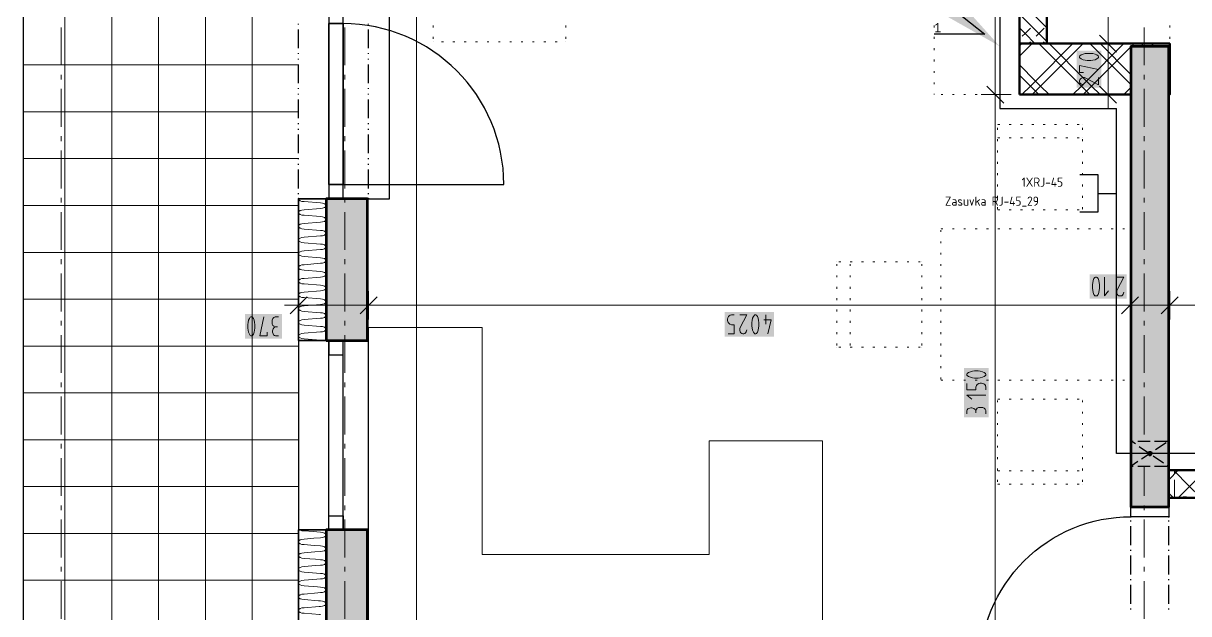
# Model space of a CAD drawing. Header units: millimetres. Extents: x 0 to 594, y 0 to 420.
# Drawn here: x 61.6 to 124.8, y 290.3 to 322.3 of the extents above; entities that cross this region are included whole.
import ezdxf
from ezdxf import colors
from ezdxf.entities.mleader import LeaderData, LeaderLine
from ezdxf.enums import TextEntityAlignment as Align
from ezdxf.math import Vec2, Vec3

# ---------------------------------------------------------------- set-up
doc = ezdxf.new("R2010")
doc.units = ezdxf.units.MM
doc.header["$LTSCALE"] = 8
for name, color, linetype in [('DESC', 1, 'Continuous'), ('PDF_Dvere', 7, 'Continuous'), ('PDF_Koty delkove', 7, 'Continuous'), ('PDF_Kuchyne', 7, 'Continuous'), ('PDF_Nabytek', 7, 'Continuous'), ('PDF_Obecne 0.25', 7, 'Continuous'), ('PDF_Okna', 7, 'Continuous'), ('PDF_Osy hlavni', 7, 'Continuous'), ('PDF_Popis Prostupy', 7, 'Continuous'), ('PDF_Preklady', 7, 'Continuous'), ('PDF_Pricky zdene', 7, 'Continuous'), ('PDF_Prostupy', 7, 'Continuous'), ('PDF_Srafy', 7, 'Continuous'), ('PDF_Steny akusticke', 7, 'Continuous'), ('PDF_Steny obvodove nosne', 7, 'Continuous'), ('PDF_Steny sendvic', 7, 'Continuous'), ('PDF_Zatepleni', 7, 'Continuous'), ('RED_2.5mm^2', 1, 'Continuous'), ('SYMS', 7, 'Continuous'), ('TAGS', 160, 'Continuous')]:
    doc.layers.add(name, color=color, linetype=linetype)
doc.styles.add('WD_IEC', font='isocp2.shx', dxfattribs={"width": 0.9, "height": 4})

# ---------------------------------------------------------------- blocks, each defined once
blk = doc.blocks.new('RJ45Zasuvka_')
at = {"layer": 'SYMS'}
for p, q in [((0, 0), (0, 1)), ((-1, 0), (-1, -1)), ((1, 0), (-1, 0)), ((1, -1), (1, 0))]:
    blk.add_line(p, q, dxfattribs=at)
at = {"style": 'WD_IEC'}
for tag, height, p in [('INST', 2.7, (-6.093, 12.868)), ('LOC', 2.7, (-6.093, 9.868)), ('TAG1', 2.5, (-6, 6.828)), ('XREF', 2.7, (-6, -2.915)), ('DESC1', 2.7, (-6, -5.715)), ('DESC2', 2.7, (-6, -8.955)), ('DESC3', 2.7, (-6, -12.195))]:
    blk.add_attdef(tag, text='', height=height, dxfattribs=at).set_placement(p, align=Align.RIGHT)
for tag, p, height, flags in [('MFG', (3.917, 14.122), 1.5, 9), ('CAT', (3.917, 11.622), 1.5, 9), ('X2TERM01', (0, 1), 0.08, 1), ('ASSYCODE', (2.5, -0.75), 1, 1), ('FAMILY', (2.5, -2.25), 1, 1)]:
    blk.add_attdef(tag, p, '', height=height, dxfattribs=dict(at, flags=flags))
at = {"style": 'WD_IEC', "width": 0.8}
blk.add_attdef('TERM01', text='', height=2, rotation=90, dxfattribs=at).set_placement((-1, 1), align=Align.RIGHT)

msp = doc.modelspace()

# ---------------------------------------------------------------- linework, layer by layer
at = {"layer": 'PDF_Dvere', "lineweight": 25}
for points in [[(78.183, 323.026), (78.183, 322.257), (78.951, 322.257), (78.951, 323.026)], [(78.183, 322.257), (78.951, 322.257)], [(78.183, 313.545), (78.183, 312.776), (78.951, 312.776), (78.951, 313.545)], [(78.183, 313.545), (78.951, 313.545)], [(123.692, 296.069), (123.692, 295.556), (121.642, 295.556), (121.642, 296.069)]]:
    msp.add_lwpolyline(points, close=True, dxfattribs=at)
for points in [[(78.183, 322.257), (78.183, 313.545), (78.183, 322.257)], [(78.951, 322.257), (78.951, 313.545), (78.951, 322.257)], [(121.642, 295.297), (121.642, 295.349)], [(121.642, 294.016), (121.642, 295.041)], [(123.692, 295.297), (123.692, 295.349)], [(123.692, 294.016), (123.692, 295.041)], [(121.642, 293.709), (121.642, 293.76)], [(123.692, 293.709), (123.692, 293.76)], [(121.642, 292.428), (121.642, 293.452)], [(123.692, 292.428), (123.692, 293.452)], [(121.642, 292.12), (121.642, 292.171)], [(121.642, 290.839), (121.642, 291.864)], [(123.692, 292.12), (123.692, 292.171)], [(123.692, 290.839), (123.692, 291.864)], [(121.642, 290.531), (121.642, 290.583)], [(123.692, 290.531), (123.692, 290.583)]]:
    msp.add_lwpolyline(points, dxfattribs=at)
for points in [[(78.951, 313.545), (87.664, 313.545, 0.414213), (78.951, 322.257)], [(121.642, 287.405), (121.642, 287.356), (113.442, 287.356, -0.414214), (121.642, 295.556)]]:
    msp.add_lwpolyline(points, format="xyb", dxfattribs=at)
at = {"layer": 'PDF_Dvere', "lineweight": 25, "transparency": 33554559}
for points in [[(121.642, 295.492), (121.578, 295.556), (121.706, 295.556), (121.642, 295.62)], [(123.692, 295.492), (123.628, 295.556), (123.756, 295.556), (123.692, 295.62)]]:
    msp.add_solid(points, dxfattribs=at)
at = {"layer": 'PDF_Koty delkove', "lineweight": 18}
for points in [[(82.938, 159.232), (82.938, 169.575), (82.938, 201.513), (82.938, 202.999), (82.938, 214.633), (82.938, 215.761), (82.938, 237.337), (82.938, 238.823), (82.938, 283.359), (82.938, 285.972), (82.938, 287.356), (82.938, 356.594), (82.938, 360.489)], [(114.291, 284.64), (114.291, 286.126), (114.291, 318.413), (114.291, 342.767), (114.291, 343.536)], [(120.397, 318.413), (120.397, 321.181), (120.397, 340.194)], [(120.858, 320.72), (119.936, 321.642)], [(121.166, 321.181), (120.397, 321.181), (119.628, 321.181)], [(119.474, 320.646), (119.269, 320.646), (119.167, 320.632), (119.047, 320.605), (118.945, 320.564), (118.876, 320.51), (118.86, 320.482), (118.86, 320.428), (118.876, 320.4), (118.945, 320.346), (119.047, 320.304), (119.167, 320.277), (119.269, 320.263), (119.474, 320.263), (119.576, 320.277), (119.696, 320.304), (119.798, 320.346), (119.867, 320.4), (119.885, 320.428), (119.885, 320.482), (119.867, 320.51), (119.798, 320.564), (119.696, 320.605), (119.576, 320.632)], [(119.576, 320.632), (119.474, 320.646)], [(119.064, 319.606), (118.86, 319.606), (118.86, 319.989), (119.885, 319.771)], [(114.752, 317.952), (113.83, 318.875)], [(119.885, 319.332), (119.885, 318.948), (119.201, 319.305), (119.132, 319.332), (119.03, 319.332), (118.962, 319.305), (118.911, 319.264), (118.876, 319.223), (118.86, 319.168), (118.86, 319.114), (118.876, 319.059), (118.911, 319.017), (118.962, 318.976), (119.064, 318.948)], [(120.858, 317.952), (119.936, 318.875)], [(115.06, 318.413), (114.291, 318.413), (113.522, 318.413)], [(121.166, 318.413), (120.397, 318.413), (119.628, 318.413)], [(120.397, 318.413), (120.397, 317.645)], [(120.212, 308.534), (120.212, 307.509), (120.431, 307.781)], [(120.87, 308.534), (121.253, 308.534), (120.897, 307.85), (120.87, 307.781), (120.87, 307.679), (120.897, 307.611), (120.938, 307.56)], [(76.543, 307.774), (76.543, 307.005), (76.543, 306.236)], [(80.335, 307.774), (80.335, 307.005), (80.335, 306.236)], [(120.938, 307.56), (120.979, 307.525), (121.034, 307.509), (121.088, 307.509), (121.143, 307.525), (121.184, 307.56), (121.225, 307.611), (121.253, 307.713)], [(121.591, 307.774), (121.591, 307.005), (121.591, 306.236)], [(123.744, 307.774), (123.744, 307.005), (123.744, 306.236)], [(310.804, 307.005), (309.318, 307.005), (283.027, 307.005), (280.875, 307.005), (254.584, 307.005), (253.097, 307.005), (218.453, 307.005), (216.3, 307.005), (190.009, 307.005), (188.523, 307.005), (153.878, 307.005), (151.726, 307.005), (130.201, 307.005), (123.744, 307.005), (121.591, 307.005), (80.335, 307.005), (76.543, 307.005), (75.774, 307.005)], [(77.004, 307.466), (76.081, 306.544)], [(80.796, 307.466), (79.874, 306.544)], [(122.052, 307.466), (121.13, 306.544)], [(124.205, 307.466), (123.282, 306.544)], [(74.833, 305.558), (74.833, 305.354), (74.45, 305.354), (74.668, 306.379)], [(75.148, 306.293), (75.121, 306.208), (75.107, 306.139), (75.107, 306.071), (75.121, 305.986), (75.148, 305.918), (75.203, 305.867), (75.298, 305.832)], [(75.462, 306.379), (75.271, 306.379), (75.203, 306.344), (75.148, 306.293)], [(99.813, 305.468), (100.141, 305.468), (100.141, 305.945), (100.004, 305.945), (99.909, 305.98), (99.854, 306.031), (99.8, 306.116), (99.786, 306.184), (99.786, 306.253), (99.8, 306.321), (99.827, 306.389), (99.868, 306.44), (99.922, 306.475), (100.004, 306.492), (100.141, 306.492)], [(100.443, 306.492), (100.826, 306.492), (100.47, 305.809), (100.443, 305.74), (100.443, 305.638), (100.47, 305.57), (100.511, 305.519), (100.552, 305.484), (100.607, 305.468), (100.661, 305.468), (100.716, 305.484), (100.757, 305.519), (100.798, 305.57), (100.826, 305.671)], [(101.1, 306.081), (101.1, 305.876), (101.114, 305.775), (101.141, 305.655), (101.182, 305.553), (101.236, 305.484), (101.264, 305.468), (101.318, 305.468), (101.346, 305.484), (101.4, 305.553), (101.441, 305.655), (101.469, 305.775), (101.483, 305.876), (101.483, 306.081), (101.469, 306.184), (101.441, 306.304), (101.4, 306.406), (101.346, 306.475), (101.318, 306.492), (101.264, 306.492), (101.236, 306.475), (101.182, 306.406), (101.141, 306.304), (101.114, 306.184), (101.1, 306.081)], [(101.866, 306.492), (101.866, 305.98)], [(75.462, 305.354), (75.298, 305.354), (75.243, 305.371), (75.189, 305.405), (75.161, 305.457), (75.134, 305.558), (75.134, 305.627), (75.161, 305.729), (75.216, 305.798), (75.298, 305.832), (75.407, 305.832)], [(101.757, 306.219), (102.14, 306.219), (101.975, 305.468)], [(112.753, 302.763), (112.753, 302.435), (113.231, 302.435), (113.231, 302.572), (113.266, 302.667), (113.317, 302.722), (113.402, 302.776), (113.47, 302.79), (113.538, 302.79), (113.607, 302.776), (113.675, 302.749), (113.726, 302.708), (113.761, 302.654), (113.778, 302.572)], [(113.778, 302.572), (113.778, 302.435)], [(113.778, 302.133), (112.753, 302.133), (113.026, 301.915)], [(112.753, 301.121), (112.753, 301.285), (112.77, 301.34), (112.805, 301.394), (112.856, 301.422), (112.957, 301.449), (113.026, 301.449), (113.129, 301.422), (113.197, 301.367), (113.231, 301.285), (113.231, 301.176)], [(113.778, 301.121), (113.778, 301.312), (113.744, 301.38), (113.692, 301.435), (113.607, 301.462), (113.538, 301.476), (113.47, 301.476), (113.385, 301.462), (113.317, 301.435), (113.266, 301.38), (113.231, 301.285)]]:
    msp.add_lwpolyline(points, dxfattribs=at)
for points in [[(119.555, 308.123), (119.555, 307.918), (119.569, 307.816), (119.597, 307.696), (119.638, 307.594), (119.692, 307.525), (119.72, 307.509), (119.774, 307.509), (119.802, 307.525), (119.856, 307.594), (119.897, 307.696), (119.925, 307.816), (119.939, 307.918), (119.939, 308.123), (119.925, 308.225), (119.897, 308.345), (119.856, 308.447), (119.802, 308.516), (119.774, 308.534), (119.72, 308.534), (119.692, 308.516), (119.638, 308.447), (119.597, 308.345), (119.569, 308.225)], [(73.793, 305.968), (73.793, 305.763), (73.807, 305.662), (73.834, 305.542), (73.875, 305.439), (73.929, 305.371), (73.957, 305.354), (74.011, 305.354), (74.039, 305.371), (74.093, 305.439), (74.134, 305.542), (74.162, 305.662), (74.176, 305.763), (74.176, 305.968), (74.162, 306.071), (74.134, 306.191), (74.093, 306.293), (74.039, 306.362), (74.011, 306.379), (73.957, 306.379), (73.929, 306.362), (73.875, 306.293), (73.834, 306.191), (73.807, 306.071)], [(113.367, 303.447), (113.162, 303.447), (113.061, 303.433), (112.941, 303.406), (112.838, 303.365), (112.77, 303.311), (112.753, 303.283), (112.753, 303.229), (112.77, 303.201), (112.838, 303.147), (112.941, 303.106), (113.061, 303.078), (113.162, 303.064), (113.367, 303.064), (113.47, 303.078), (113.59, 303.106), (113.692, 303.147), (113.761, 303.201), (113.778, 303.229), (113.778, 303.283), (113.761, 303.311), (113.692, 303.365), (113.59, 303.406), (113.47, 303.433)]]:
    msp.add_lwpolyline(points, close=True, dxfattribs=at)
at = {"layer": 'PDF_Koty delkove', "color": 7, "lineweight": 18, "true_color": 0xffffff, "transparency": 33554559}
for points in [[(120.038, 318.795), (120.038, 320.8), (118.706, 318.795), (118.706, 320.8)], [(121.407, 308.687), (119.402, 308.687), (121.407, 307.355), (119.402, 307.355)], [(75.644, 306.533), (73.639, 306.533), (75.644, 305.2), (73.639, 305.2)], [(102.294, 306.646), (99.632, 306.646), (102.294, 305.314), (99.632, 305.314)], [(113.932, 300.939), (113.932, 303.601), (112.6, 300.939), (112.6, 303.601)]]:
    msp.add_solid(points, dxfattribs=at)
at = {"layer": 'PDF_Kuchyne', "lineweight": 13}
msp.add_lwpolyline([(98.785, 293.506), (86.485, 293.506), (86.485, 305.806), (80.335, 305.806), (80.335, 293.506), (80.335, 287.356), (104.935, 287.356), (104.935, 299.656), (98.785, 299.656), (98.785, 293.506)], dxfattribs=at)
at = {"layer": 'PDF_Nabytek', "lineweight": 13}
for points in [[(83.843, 322.05), (83.843, 322.152)], [(91.018, 322.05), (91.018, 322.152)], [(110.982, 322.05), (110.982, 322.152)], [(115.595, 322.05), (115.595, 322.152)], [(123.744, 322.05), (123.744, 322.152)], [(83.843, 321.435), (83.843, 321.537)], [(91.018, 321.435), (91.018, 321.537)], [(110.982, 321.435), (110.982, 321.537)], [(115.595, 321.435), (115.595, 321.537)], [(123.744, 321.435), (123.744, 321.537)], [(83.843, 321.267), (83.843, 321.267)], [(83.843, 321.267), (83.843, 321.267)], [(84.395, 321.267), (84.292, 321.267)], [(85.01, 321.267), (84.907, 321.267)], [(85.625, 321.267), (85.522, 321.267)], [(86.24, 321.267), (86.137, 321.267)], [(86.855, 321.267), (86.752, 321.267)], [(87.47, 321.267), (87.367, 321.267)], [(88.085, 321.267), (87.982, 321.267)], [(88.7, 321.267), (88.597, 321.267)], [(89.315, 321.267), (89.212, 321.267)], [(89.93, 321.267), (89.827, 321.267)], [(90.545, 321.267), (90.442, 321.267)], [(91.018, 321.267), (91.018, 321.267)], [(91.018, 321.267), (91.018, 321.267)], [(110.982, 320.82), (110.982, 320.922)], [(115.595, 320.82), (115.595, 320.922)], [(123.744, 321.181), (123.744, 321.181)], [(110.982, 320.205), (110.982, 320.307)], [(115.595, 320.205), (115.595, 320.307)], [(110.982, 319.59), (110.982, 319.692)], [(115.595, 319.59), (115.595, 319.692)], [(110.982, 318.975), (110.982, 319.077)], [(115.595, 318.975), (115.595, 319.077)], [(110.982, 318.413), (110.982, 318.462)], [(110.982, 318.413), (110.982, 318.413)], [(110.982, 318.413), (110.982, 318.413)], [(111.455, 318.413), (111.352, 318.413)], [(112.07, 318.413), (111.967, 318.413)], [(112.685, 318.413), (112.582, 318.413)], [(113.3, 318.413), (113.197, 318.413)], [(113.915, 318.413), (113.812, 318.413)], [(114.529, 318.413), (114.427, 318.413)], [(115.144, 318.413), (115.042, 318.413)], [(115.595, 318.413), (115.595, 318.462)], [(115.595, 318.413), (115.595, 318.413)], [(115.595, 318.413), (115.595, 318.413)], [(114.412, 316.788), (114.412, 316.788)], [(114.412, 316.788), (114.412, 316.788)], [(114.412, 316.515), (114.412, 316.617)], [(114.529, 316.788), (114.427, 316.788)], [(115.144, 316.788), (115.042, 316.788)], [(115.759, 316.788), (115.657, 316.788)], [(116.374, 316.788), (116.272, 316.788)], [(116.989, 316.788), (116.887, 316.788)], [(117.604, 316.788), (117.502, 316.788)], [(118.219, 316.788), (118.117, 316.788)], [(118.834, 316.788), (118.732, 316.788)], [(119.024, 316.788), (119.024, 316.788)], [(119.024, 316.788), (119.024, 316.788)], [(119.024, 316.515), (119.024, 316.617)], [(114.412, 316.071), (114.412, 316.071)], [(114.412, 315.9), (114.412, 316.002)], [(114.529, 316.071), (114.427, 316.071)], [(115.144, 316.071), (115.042, 316.071)], [(115.759, 316.071), (115.657, 316.071)], [(116.374, 316.071), (116.272, 316.071)], [(116.989, 316.071), (116.887, 316.071)], [(117.604, 316.071), (117.502, 316.071)], [(118.219, 316.071), (118.117, 316.071)], [(118.834, 316.071), (118.732, 316.071)], [(119.024, 316.071), (119.024, 316.071)], [(119.024, 315.9), (119.024, 316.002)], [(114.412, 315.285), (114.412, 315.387)], [(119.024, 315.285), (119.024, 315.387)], [(114.412, 314.67), (114.412, 314.772)], [(119.024, 314.67), (119.024, 314.772)], [(114.412, 314.055), (114.412, 314.157)], [(119.024, 314.055), (119.024, 314.157)], [(114.412, 313.44), (114.412, 313.542)], [(119.024, 313.44), (119.024, 313.542)], [(114.412, 312.825), (114.412, 312.927)], [(119.024, 312.825), (119.024, 312.927)], [(114.412, 312.21), (114.412, 312.312)], [(114.412, 312.176), (114.412, 312.176)], [(114.412, 312.176), (114.412, 312.176)], [(114.529, 312.176), (114.427, 312.176)], [(115.144, 312.176), (115.042, 312.176)], [(115.759, 312.176), (115.657, 312.176)], [(116.374, 312.176), (116.272, 312.176)], [(116.989, 312.176), (116.887, 312.176)], [(117.604, 312.176), (117.502, 312.176)], [(118.219, 312.176), (118.117, 312.176)], [(118.834, 312.176), (118.732, 312.176)], [(119.024, 312.21), (119.024, 312.312)], [(119.024, 312.176), (119.024, 312.176)], [(119.024, 312.176), (119.024, 312.176)], [(111.341, 311.151), (111.341, 311.151)], [(111.341, 311.151), (111.341, 311.151)], [(111.341, 310.98), (111.341, 311.082)], [(111.455, 311.151), (111.352, 311.151)], [(112.07, 311.151), (111.967, 311.151)], [(112.685, 311.151), (112.582, 311.151)], [(113.3, 311.151), (113.197, 311.151)], [(113.915, 311.151), (113.812, 311.151)], [(114.529, 311.151), (114.427, 311.151)], [(115.144, 311.151), (115.042, 311.151)], [(115.759, 311.151), (115.657, 311.151)], [(116.374, 311.151), (116.272, 311.151)], [(116.989, 311.151), (116.887, 311.151)], [(117.604, 311.151), (117.502, 311.151)], [(118.219, 311.151), (118.117, 311.151)], [(118.834, 311.151), (118.732, 311.151)], [(119.449, 311.151), (119.347, 311.151)], [(120.064, 311.151), (119.962, 311.151)], [(120.679, 311.151), (120.577, 311.151)], [(121.294, 311.151), (121.192, 311.151)], [(121.591, 311.151), (121.591, 311.151)], [(121.591, 311.151), (121.591, 311.151)], [(121.591, 310.98), (121.591, 311.082)], [(111.341, 310.365), (111.341, 310.467)], [(121.591, 310.365), (121.591, 310.467)], [(111.341, 309.75), (111.341, 309.852)], [(121.591, 309.75), (121.591, 309.852)], [(105.704, 309.357), (105.704, 309.357)], [(105.704, 309.357), (105.704, 309.357)], [(105.704, 309.135), (105.704, 309.237)], [(105.92, 309.357), (105.817, 309.357)], [(106.421, 309.357), (106.421, 309.357)], [(106.421, 309.135), (106.421, 309.237)], [(106.535, 309.357), (106.432, 309.357)], [(107.15, 309.357), (107.047, 309.357)], [(107.765, 309.357), (107.662, 309.357)], [(108.38, 309.357), (108.277, 309.357)], [(108.995, 309.357), (108.892, 309.357)], [(109.61, 309.357), (109.507, 309.357)], [(110.225, 309.357), (110.122, 309.357)], [(110.316, 309.357), (110.316, 309.357)], [(110.316, 309.357), (110.316, 309.357)], [(110.316, 309.135), (110.316, 309.237)], [(111.341, 309.135), (111.341, 309.237)], [(121.591, 309.135), (121.591, 309.237)], [(105.704, 308.52), (105.704, 308.622)], [(106.421, 308.52), (106.421, 308.622)], [(110.316, 308.52), (110.316, 308.622)], [(111.341, 308.52), (111.341, 308.622)], [(121.591, 308.52), (121.591, 308.622)], [(105.704, 307.905), (105.704, 308.007)], [(106.421, 307.905), (106.421, 308.007)], [(110.316, 307.905), (110.316, 308.007)], [(111.341, 307.905), (111.341, 308.007)], [(121.591, 307.905), (121.591, 308.007)], [(105.704, 307.29), (105.704, 307.392)], [(106.421, 307.29), (106.421, 307.392)], [(110.316, 307.29), (110.316, 307.392)], [(111.341, 307.29), (111.341, 307.392)], [(121.591, 307.29), (121.591, 307.392)], [(105.704, 306.675), (105.704, 306.777)], [(106.421, 306.675), (106.421, 306.777)], [(110.316, 306.675), (110.316, 306.777)], [(111.341, 306.675), (111.341, 306.777)], [(121.591, 306.675), (121.591, 306.777)], [(105.704, 306.06), (105.704, 306.162)], [(106.421, 306.06), (106.421, 306.162)], [(110.316, 306.06), (110.316, 306.162)], [(111.341, 306.06), (111.341, 306.162)], [(121.591, 306.06), (121.591, 306.162)], [(105.704, 305.445), (105.704, 305.547)], [(106.421, 305.445), (106.421, 305.547)], [(110.316, 305.445), (110.316, 305.547)], [(111.341, 305.445), (111.341, 305.547)], [(121.591, 305.445), (121.591, 305.547)], [(105.704, 304.83), (105.704, 304.932)], [(105.704, 304.745), (105.704, 304.745)], [(105.704, 304.745), (105.704, 304.745)], [(105.92, 304.745), (105.817, 304.745)], [(106.421, 304.83), (106.421, 304.932)], [(106.421, 304.745), (106.421, 304.745)], [(106.535, 304.745), (106.432, 304.745)], [(107.15, 304.745), (107.047, 304.745)], [(107.765, 304.745), (107.662, 304.745)], [(108.38, 304.745), (108.277, 304.745)], [(108.995, 304.745), (108.892, 304.745)], [(109.61, 304.745), (109.507, 304.745)], [(110.225, 304.745), (110.122, 304.745)], [(110.316, 304.83), (110.316, 304.932)], [(110.316, 304.745), (110.316, 304.745)], [(110.316, 304.745), (110.316, 304.745)], [(111.341, 304.83), (111.341, 304.932)], [(121.591, 304.83), (121.591, 304.932)], [(111.341, 304.215), (111.341, 304.317)], [(111.341, 303.6), (111.341, 303.702)], [(121.591, 304.215), (121.591, 304.317)], [(121.591, 303.6), (121.591, 303.702)], [(111.341, 302.985), (111.341, 303.087)], [(121.591, 302.985), (121.591, 303.087)], [(111.341, 302.951), (111.341, 302.951)], [(111.341, 302.951), (111.341, 302.951)], [(111.455, 302.951), (111.352, 302.951)], [(112.07, 302.951), (111.967, 302.951)], [(112.685, 302.951), (112.582, 302.951)], [(113.3, 302.951), (113.197, 302.951)], [(113.915, 302.951), (113.812, 302.951)], [(114.529, 302.951), (114.427, 302.951)], [(115.144, 302.951), (115.042, 302.951)], [(115.759, 302.951), (115.657, 302.951)], [(116.374, 302.951), (116.272, 302.951)], [(116.989, 302.951), (116.887, 302.951)], [(117.604, 302.951), (117.502, 302.951)], [(118.219, 302.951), (118.117, 302.951)], [(118.834, 302.951), (118.732, 302.951)], [(119.449, 302.951), (119.347, 302.951)], [(120.064, 302.951), (119.962, 302.951)], [(120.679, 302.951), (120.577, 302.951)], [(121.294, 302.951), (121.192, 302.951)], [(121.591, 302.951), (121.591, 302.951)], [(121.591, 302.951), (121.591, 302.951)], [(114.412, 301.926), (114.412, 301.926)], [(114.412, 301.926), (114.412, 301.926)], [(114.412, 301.755), (114.412, 301.857)], [(114.529, 301.926), (114.427, 301.926)], [(115.144, 301.926), (115.042, 301.926)], [(115.759, 301.926), (115.657, 301.926)], [(116.374, 301.926), (116.272, 301.926)], [(116.989, 301.926), (116.887, 301.926)], [(117.604, 301.926), (117.502, 301.926)], [(118.219, 301.926), (118.117, 301.926)], [(118.834, 301.926), (118.732, 301.926)], [(119.024, 301.926), (119.024, 301.926)], [(119.024, 301.926), (119.024, 301.926)], [(119.024, 301.755), (119.024, 301.857)], [(114.412, 301.14), (114.412, 301.242)], [(119.024, 301.14), (119.024, 301.242)], [(114.412, 300.525), (114.412, 300.627)], [(119.024, 300.525), (119.024, 300.627)], [(114.412, 299.91), (114.412, 300.012)], [(119.024, 299.91), (119.024, 300.012)], [(114.412, 299.295), (114.412, 299.397)], [(119.024, 299.295), (119.024, 299.397)], [(114.412, 298.68), (114.412, 298.782)], [(119.024, 298.68), (119.024, 298.782)], [(114.412, 298.065), (114.412, 298.167)], [(114.412, 298.031), (114.412, 298.031)], [(114.529, 298.031), (114.427, 298.031)], [(115.144, 298.031), (115.042, 298.031)], [(115.759, 298.031), (115.657, 298.031)], [(116.374, 298.031), (116.272, 298.031)], [(116.989, 298.031), (116.887, 298.031)], [(117.604, 298.031), (117.502, 298.031)], [(118.219, 298.031), (118.117, 298.031)], [(118.834, 298.031), (118.732, 298.031)], [(119.024, 298.065), (119.024, 298.167)], [(119.024, 298.031), (119.024, 298.031)], [(114.412, 297.45), (114.412, 297.552)], [(119.024, 297.45), (119.024, 297.552)], [(114.412, 297.314), (114.412, 297.314)], [(114.412, 297.314), (114.412, 297.314)], [(114.529, 297.314), (114.427, 297.314)], [(115.144, 297.314), (115.042, 297.314)], [(115.759, 297.314), (115.657, 297.314)], [(116.374, 297.314), (116.272, 297.314)], [(116.989, 297.314), (116.887, 297.314)], [(117.604, 297.314), (117.502, 297.314)], [(118.219, 297.314), (118.117, 297.314)], [(118.834, 297.314), (118.732, 297.314)], [(119.024, 297.314), (119.024, 297.314)], [(119.024, 297.314), (119.024, 297.314)]]:
    msp.add_lwpolyline(points, dxfattribs=at)
at = {"layer": 'PDF_Obecne 0.25', "lineweight": 25}
for points in [[(61.629, 338.554), (61.629, 287.254)], [(80.335, 312.776), (81.463, 312.776), (81.463, 323.026), (80.335, 323.026)]]:
    msp.add_lwpolyline(points, dxfattribs=at)
at = {"layer": 'PDF_Okna', "lineweight": 25}
for points in [[(76.543, 305.089), (76.543, 294.839)], [(78.183, 294.839), (78.183, 305.089)], [(78.951, 294.839), (78.951, 305.089)], [(80.335, 294.839), (80.335, 305.089)]]:
    msp.add_lwpolyline(points, dxfattribs=at)
for points in [[(78.183, 305.089), (78.183, 304.32), (78.951, 304.32), (78.951, 305.089)], [(78.183, 294.839), (78.183, 295.607), (78.951, 295.607), (78.951, 294.839)]]:
    msp.add_lwpolyline(points, close=True, dxfattribs=at)
at = {"layer": 'PDF_Osy hlavni', "lineweight": 18}
for points in [[(63.679, 320), (63.679, 322.05)], [(79.054, 322.05), (79.054, 320), (79.054, 322.05)], [(122.36, 320), (122.36, 322.05)], [(63.679, 319.231), (63.679, 319.487)], [(79.054, 319.487), (79.054, 319.231), (79.054, 319.487)], [(122.36, 319.231), (122.36, 319.487)], [(63.679, 316.669), (63.679, 318.719)], [(79.054, 318.719), (79.054, 316.669), (79.054, 318.719)], [(122.36, 316.669), (122.36, 318.719)], [(63.679, 315.9), (63.679, 316.156)], [(79.054, 316.156), (79.054, 315.9), (79.054, 316.156)], [(122.36, 315.9), (122.36, 316.156)], [(63.679, 313.337), (63.679, 315.387)], [(79.054, 315.387), (79.054, 313.337), (79.054, 315.387)], [(122.36, 313.337), (122.36, 315.387)], [(63.679, 312.569), (63.679, 312.825)], [(79.054, 312.825), (79.054, 312.569), (79.054, 312.825)], [(122.36, 312.569), (122.36, 312.825)], [(63.679, 310.006), (63.679, 312.056)], [(79.054, 312.056), (79.054, 310.006), (79.054, 312.056)], [(122.36, 310.006), (122.36, 312.056)], [(63.679, 309.237), (63.679, 309.494)], [(122.36, 309.237), (122.36, 309.494)], [(63.679, 306.675), (63.679, 308.725)], [(79.054, 308.725), (79.054, 306.675), (79.054, 308.725)], [(122.36, 306.675), (122.36, 308.725)], [(63.679, 305.906), (63.679, 306.162)], [(122.36, 305.906), (122.36, 306.162)], [(63.679, 303.344), (63.679, 305.394)], [(79.054, 305.394), (79.054, 303.344), (79.054, 305.394)], [(122.36, 303.344), (122.36, 305.394)], [(63.679, 302.575), (63.679, 302.831)], [(122.36, 302.575), (122.36, 302.831)], [(63.679, 300.012), (63.679, 302.062)], [(79.054, 302.062), (79.054, 300.012), (79.054, 302.062)], [(122.36, 300.012), (122.36, 302.062)], [(63.679, 299.244), (63.679, 299.5)], [(63.679, 296.681), (63.679, 298.731)], [(79.054, 298.731), (79.054, 296.681), (79.054, 298.731)], [(122.36, 296.681), (122.36, 298.294)], [(63.679, 295.912), (63.679, 296.169)], [(79.054, 296.169), (79.054, 295.912), (79.054, 296.169)], [(122.36, 295.912), (122.36, 296.169)], [(63.679, 293.35), (63.679, 295.4)], [(79.054, 295.4), (79.054, 293.35), (79.054, 295.4)], [(122.36, 293.35), (122.36, 295.4)], [(63.679, 292.581), (63.679, 292.837)], [(122.36, 292.581), (122.36, 292.837)], [(63.679, 290.019), (63.679, 292.069)], [(79.054, 290.019), (79.054, 292.069), (79.054, 290.019)], [(122.36, 290.019), (122.36, 292.069)]]:
    msp.add_lwpolyline(points, dxfattribs=at)
for points in [[(79.054, 309.494), (79.054, 309.237)], [(79.054, 306.162), (79.054, 305.906)], [(79.054, 302.831), (79.054, 302.575)], [(79.054, 299.5), (79.054, 299.244)], [(79.054, 292.837), (79.054, 292.581)]]:
    msp.add_lwpolyline(points, close=True, dxfattribs=at)
at = {"layer": 'PDF_Popis Prostupy', "lineweight": 25}
msp.add_lwpolyline([(122.751, 299.032), (122.74, 299.045), (122.727, 299.056), (122.713, 299.065), (122.698, 299.071), (122.682, 299.075), (122.665, 299.076), (122.649, 299.074), (122.633, 299.07), (122.617, 299.063), (122.604, 299.054), (122.591, 299.043), (122.581, 299.03), (122.573, 299.015), (122.568, 298.999), (122.565, 298.983), (122.565, 298.966), (122.568, 298.95), (122.573, 298.934), (122.581, 298.919), (122.591, 298.906), (122.603, 298.895), (122.617, 298.885), (122.632, 298.878), (122.648, 298.874), (122.664, 298.872), (122.681, 298.873), (122.697, 298.877), (122.713, 298.883), (122.727, 298.892), (122.739, 298.902), (122.75, 298.915), (122.758, 298.93), (122.764, 298.945), (122.768, 298.961), (122.769, 298.978), (122.767, 298.995), (122.762, 299.01), (122.755, 299.025)], close=True, dxfattribs=at)
for points in [[(122.583, 298.916), (122.583, 298.916)], [(122.609, 299.058), (122.609, 299.058)], [(122.725, 298.89), (122.725, 298.89)], [(122.751, 299.032), (122.751, 299.032)]]:
    msp.add_lwpolyline(points, dxfattribs=at)
at = {"layer": 'PDF_Popis Prostupy', "lineweight": 25, "transparency": 33554559}
for points in [[(122.566, 298.966), (122.675, 298.873), (122.575, 299.017)], [(122.624, 298.882), (122.566, 298.966), (122.583, 298.916)], [(122.566, 298.966), (122.624, 298.882), (122.675, 298.873)], [(122.575, 299.017), (122.725, 298.89), (122.609, 299.058)], [(122.575, 299.017), (122.675, 298.873), (122.725, 298.89)], [(122.609, 299.058), (122.758, 298.931), (122.659, 299.075)], [(122.609, 299.058), (122.725, 298.89), (122.758, 298.931)], [(122.659, 299.075), (122.758, 298.931), (122.768, 298.982)], [(122.659, 299.075), (122.768, 298.982), (122.71, 299.066)], [(122.71, 299.066), (122.768, 298.982), (122.751, 299.032)]]:
    msp.add_solid(points, dxfattribs=at)
at = {"layer": 'PDF_Preklady', "lineweight": 18}
for points in [[(124.062, 298.067), (124, 298.067)], [(124, 297.911), (124, 298.067)], [(125.446, 298.067), (124.421, 298.067)], [(124, 297.552), (124, 296.581), (124.625, 296.654)], [(124.062, 296.581), (124, 296.581)], [(125.446, 296.581), (124.421, 296.581)]]:
    msp.add_lwpolyline(points, dxfattribs=at)
at = {"layer": 'PDF_Preklady', "lineweight": 18, "transparency": 33554559}
for points in [[(124.046, 298.067), (124, 298.021), (124, 298.113), (123.954, 298.067)], [(124, 298.021), (123.954, 298.067), (124.046, 298.067), (124, 298.113)], [(123.954, 296.576), (123.994, 296.627), (124.005, 296.535), (124.046, 296.586)], [(124, 296.535), (123.954, 296.581), (124.046, 296.581), (124, 296.627)], [(124.046, 296.581), (124, 296.535), (124, 296.627), (123.954, 296.581)]]:
    msp.add_solid(points, dxfattribs=at)
at = {"layer": 'PDF_Pricky zdene', "lineweight": 50}
msp.add_lwpolyline([(117.081, 321.181), (117.081, 340.207), (117.081, 340.348), (117.034, 340.348), (116.161, 342.956), (116.015, 342.908), (115.595, 342.767), (115.595, 321.181)], close=True, dxfattribs=at)
at = {"layer": 'PDF_Pricky zdene', "lineweight": 9}
for points in [[(117.081, 321.283), (115.902, 322.462), (115.595, 322.77)], [(117.081, 322.027), (116.645, 322.462), (115.902, 323.205)], [(115.902, 321.719), (115.595, 322.027)], [(115.754, 321.57), (115.902, 321.719), (116.2, 322.016)], [(116.497, 321.57), (116.943, 322.016)], [(116.44, 321.181), (115.902, 321.719)], [(115.697, 321.181), (115.595, 321.283)], [(116.107, 321.181), (116.2, 321.273)], [(116.85, 321.181), (116.943, 321.273)], [(124.205, 298.067), (123.692, 297.555)], [(125.435, 296.581), (125.347, 296.669), (124.82, 297.196), (123.948, 298.067)], [(125.588, 297.965), (124.82, 297.196), (124.233, 296.61), (124.205, 296.581)], [(123.948, 296.581), (123.936, 296.594), (123.692, 296.837)]]:
    msp.add_lwpolyline(points, dxfattribs=at)
at = {"layer": 'PDF_Pricky zdene', "lineweight": 50}
msp.add_lwpolyline([(125.588, 296.581), (124, 296.581), (123.846, 296.581), (123.692, 296.581), (123.692, 297.555), (123.692, 298.067), (123.744, 298.067), (124, 298.067), (125.588, 298.067), (125.588, 296.581)], dxfattribs=at)
at = {"layer": 'PDF_Prostupy', "lineweight": 25}
for points in [[(121.885, 299.495), (121.647, 299.654), (121.766, 299.654)], [(121.647, 299.442), (121.647, 298.762)], [(122.004, 299.654), (122.683, 299.654)], [(122.083, 299.363), (122.649, 298.986)], [(122.921, 299.654), (123.601, 299.654)], [(123.545, 299.559), (122.979, 299.182)], [(123.686, 299.442), (123.686, 298.762)], [(122.781, 299.05), (122.216, 298.673)], [(122.847, 298.854), (123.412, 298.477)], [(122.018, 298.541), (121.647, 298.294)], [(121.647, 298.524), (121.647, 298.294)], [(121.647, 298.294), (121.766, 298.294)], [(122.004, 298.294), (122.683, 298.294)], [(122.921, 298.294), (123.601, 298.294)], [(123.61, 298.345), (123.686, 298.294)], [(123.686, 298.524), (123.686, 298.294)]]:
    msp.add_lwpolyline(points, dxfattribs=at)
at = {"layer": 'PDF_Prostupy', "lineweight": 25, "transparency": 33554559}
for points in [[(121.647, 299.696), (121.69, 299.654), (121.605, 299.654), (121.647, 299.611)], [(121.605, 299.654), (121.647, 299.696), (121.647, 299.611), (121.69, 299.654)], [(121.612, 299.677), (121.671, 299.689), (121.624, 299.618), (121.683, 299.63)], [(123.644, 299.654), (123.686, 299.696), (123.686, 299.611), (123.729, 299.654)], [(123.686, 299.696), (123.729, 299.654), (123.644, 299.654), (123.686, 299.611)], [(123.722, 299.677), (123.71, 299.618), (123.663, 299.689), (123.651, 299.63)], [(121.605, 298.294), (121.647, 298.337), (121.647, 298.252), (121.69, 298.294)], [(121.647, 298.337), (121.69, 298.294), (121.605, 298.294), (121.647, 298.252)], [(121.683, 298.318), (121.671, 298.259), (121.624, 298.33), (121.612, 298.271)], [(123.644, 298.294), (123.686, 298.337), (123.686, 298.252), (123.729, 298.294)], [(123.686, 298.337), (123.729, 298.294), (123.644, 298.294), (123.686, 298.252)], [(123.651, 298.318), (123.71, 298.33), (123.663, 298.259), (123.722, 298.271)]]:
    msp.add_solid(points, dxfattribs=at)
at = {"layer": 'PDF_Srafy', "lineweight": 9}
for points in [[(68.957, 344.089), (68.957, 342.85), (68.957, 337.776), (68.957, 332.703), (68.957, 327.629), (68.957, 322.556), (68.957, 317.482), (68.957, 312.409), (68.957, 307.335), (68.957, 302.262), (68.957, 297.189), (68.957, 292.115)], [(71.494, 344.089), (71.494, 340.313), (71.494, 335.239), (71.494, 330.166), (71.494, 325.093), (71.494, 320.019), (71.494, 314.946), (71.494, 309.872), (71.494, 304.799), (71.494, 299.725), (71.494, 294.652), (71.494, 289.578), (71.494, 287.254)], [(63.884, 338.554), (63.884, 337.776), (63.884, 332.703), (63.884, 327.629), (63.884, 322.556), (63.884, 317.482), (63.884, 312.409), (63.884, 307.335), (63.884, 302.262), (63.884, 297.189)], [(66.421, 338.554), (66.421, 335.239), (66.421, 330.166), (66.421, 325.093), (66.421, 320.019), (66.421, 314.946), (66.421, 309.872), (66.421, 304.799), (66.421, 299.725), (66.421, 294.652)], [(74.031, 337.776), (74.031, 332.703), (74.031, 327.629), (74.031, 322.556), (74.031, 317.482), (74.031, 312.409), (74.031, 307.335), (74.031, 302.262), (74.031, 297.189), (74.031, 292.115), (74.031, 287.254)], [(71.494, 320.019), (66.421, 320.019), (61.629, 320.019)], [(76.543, 320.019), (71.494, 320.019)], [(76.543, 317.482), (74.031, 317.482), (68.957, 317.482), (63.884, 317.482), (61.629, 317.482)], [(76.543, 314.946), (71.494, 314.946), (66.421, 314.946), (61.629, 314.946)], [(76.543, 312.409), (74.031, 312.409), (68.957, 312.409), (63.884, 312.409), (61.629, 312.409)], [(76.543, 309.872), (71.494, 309.872), (66.421, 309.872), (61.629, 309.872)], [(76.543, 307.335), (74.031, 307.335), (68.957, 307.335), (63.884, 307.335), (61.629, 307.335)], [(76.543, 304.799), (71.494, 304.799), (66.421, 304.799), (61.629, 304.799)], [(76.543, 302.262), (74.031, 302.262), (68.957, 302.262), (63.884, 302.262), (61.629, 302.262)], [(76.543, 299.725), (71.494, 299.725), (66.421, 299.725), (61.629, 299.725)], [(76.543, 297.189), (74.031, 297.189), (68.957, 297.189), (63.884, 297.189), (61.629, 297.189)], [(63.884, 297.189), (63.884, 292.115), (63.884, 287.254)], [(76.543, 294.652), (71.494, 294.652), (66.421, 294.652), (61.629, 294.652)], [(66.421, 294.652), (66.421, 289.578), (66.421, 287.254)], [(76.543, 292.115), (74.031, 292.115), (68.957, 292.115), (63.884, 292.115), (61.629, 292.115)], [(68.957, 292.115), (68.957, 287.254)]]:
    msp.add_lwpolyline(points, dxfattribs=at)
at = {"layer": 'PDF_Steny akusticke', "lineweight": 9}
for points in [[(115.595, 321.048), (115.728, 321.181)], [(115.595, 320.494), (116.282, 321.181)], [(115.728, 318.413), (116.189, 318.875), (116.466, 319.151), (118.496, 321.181)], [(116.282, 318.413), (116.466, 318.598), (116.743, 318.875), (119.049, 321.181)], [(119.418, 318.413), (119.234, 318.598), (118.957, 318.875), (116.651, 321.181)], [(119.972, 318.413), (119.51, 318.875), (119.234, 319.151), (117.204, 321.181)], [(118.496, 318.413), (118.957, 318.875), (119.234, 319.151), (121.263, 321.181)], [(119.049, 318.413), (119.234, 318.598), (119.51, 318.875), (121.642, 321.007)], [(121.642, 318.957), (119.418, 321.181)], [(121.642, 319.51), (119.972, 321.181)], [(121.663, 321.027), (121.817, 321.181)], [(122.339, 321.027), (122.186, 321.181)], [(122.893, 321.027), (122.739, 321.181)], [(123.692, 320.843), (123.744, 320.894)], [(123.692, 320.289), (123.744, 320.34)], [(123.744, 320.176), (123.692, 320.228)], [(117.204, 318.413), (116.743, 318.875), (116.466, 319.151), (115.595, 320.023)], [(123.744, 319.623), (123.692, 319.674)], [(116.651, 318.413), (116.466, 318.598), (116.189, 318.875), (115.595, 319.469)], [(121.263, 318.413), (121.642, 318.793)]]:
    msp.add_lwpolyline(points, dxfattribs=at)
at = {"layer": 'PDF_Steny akusticke', "lineweight": 50}
msp.add_lwpolyline([(115.595, 318.413), (121.591, 318.413), (121.642, 318.413), (121.642, 321.027), (123.692, 321.027), (123.692, 318.413), (123.744, 318.413), (123.744, 321.181), (117.081, 321.181), (115.595, 321.181)], close=True, dxfattribs=at)
at = {"layer": 'PDF_Steny obvodove nosne', "lineweight": 70}
for points in [[(123.692, 296.069), (123.692, 296.581), (123.692, 298.067), (123.692, 318.413), (123.692, 321.027), (121.642, 321.027), (121.642, 318.413), (121.642, 296.069)], [(78.029, 305.089), (78.183, 305.089), (78.951, 305.089), (80.284, 305.089), (80.284, 312.776), (78.951, 312.776), (78.183, 312.776), (78.029, 312.776), (78.029, 305.089)], [(123.692, 296.069), (121.642, 296.069)], [(65.37, 283.512), (65.422, 283.512), (78.029, 283.512), (80.284, 283.512), (80.284, 283.512), (80.284, 285.972), (80.284, 287.356), (80.284, 294.839), (78.951, 294.839), (78.183, 294.839), (78.029, 294.839), (78.029, 285.767)]]:
    msp.add_lwpolyline(points, dxfattribs=at)
at = {"layer": 'PDF_Steny obvodove nosne', "color": 9, "lineweight": 9, "true_color": 0xc0c0c0, "transparency": 33554559}
for points in [[(121.642, 321.027), (121.642, 296.069), (123.692, 321.027), (123.692, 296.069)], [(80.284, 312.776), (78.029, 312.776), (80.284, 305.089), (78.029, 305.089)], [(80.284, 294.839), (78.029, 294.839), (80.284, 283.512), (78.029, 283.512)]]:
    msp.add_solid(points, dxfattribs=at)
at = {"layer": 'PDF_Steny sendvic', "lineweight": 25}
for points in [[(76.543, 322.203), (76.543, 322.255)], [(80.335, 322.203), (80.335, 322.255)], [(76.543, 320.922), (76.543, 321.947)], [(80.335, 320.922), (80.335, 321.947)], [(76.543, 320.615), (76.543, 320.666)], [(76.543, 320.307), (76.543, 320.358)], [(80.335, 320.615), (80.335, 320.666)], [(80.335, 320.307), (80.335, 320.358)], [(76.543, 319.026), (76.543, 320.051)], [(80.335, 319.026), (80.335, 320.051)], [(76.543, 318.719), (76.543, 318.77)], [(76.543, 318.411), (76.543, 318.462)], [(80.335, 318.719), (80.335, 318.77)], [(80.335, 318.411), (80.335, 318.462)], [(76.543, 317.13), (76.543, 318.155)], [(80.335, 317.13), (80.335, 318.155)], [(76.543, 316.822), (76.543, 316.874)], [(76.543, 316.515), (76.543, 316.566)], [(80.335, 316.822), (80.335, 316.874)], [(80.335, 316.515), (80.335, 316.566)], [(76.543, 315.234), (76.543, 316.259)], [(80.335, 315.234), (80.335, 316.259)], [(76.543, 314.926), (76.543, 314.977)], [(76.543, 314.619), (76.543, 314.67)], [(80.335, 314.926), (80.335, 314.977)], [(80.335, 314.619), (80.335, 314.67)], [(76.543, 313.337), (76.543, 314.362)], [(80.335, 313.337), (80.335, 314.362)], [(76.543, 313.03), (76.543, 313.081)], [(80.335, 313.03), (80.335, 313.081)]]:
    msp.add_lwpolyline(points, dxfattribs=at)
at = {"layer": 'PDF_Steny sendvic', "lineweight": 25, "transparency": 33554559}
for points in [[(76.543, 312.712), (76.479, 312.776), (76.607, 312.776), (76.543, 312.84)], [(80.335, 312.712), (80.271, 312.776), (80.399, 312.776), (80.335, 312.84)]]:
    msp.add_solid(points, dxfattribs=at)
at = {"layer": 'PDF_Zatepleni', "lineweight": 9}
for points in [[(76.545, 312.776), (76.543, 312.771)], [(76.543, 312.771), (76.565, 312.714), (76.63, 312.666), (76.726, 312.634), (76.84, 312.622)], [(78.029, 312.415), (78.008, 312.456), (77.943, 312.505), (77.846, 312.537), (77.732, 312.549), (76.84, 312.622)], [(77.732, 312.549), (77.732, 312.549)], [(76.84, 312.176), (76.726, 312.165), (76.63, 312.133), (76.565, 312.085), (76.543, 312.028)], [(76.543, 312.028), (76.565, 311.971), (76.63, 311.923)], [(76.63, 311.923), (76.726, 311.89), (76.84, 311.879)], [(76.84, 312.176), (77.732, 312.25)], [(77.732, 312.25), (77.846, 312.261), (77.943, 312.294), (78.008, 312.342), (78.029, 312.384)], [(76.84, 311.433), (76.726, 311.422), (76.63, 311.39), (76.565, 311.342), (76.543, 311.285)], [(78.029, 310.929), (78.008, 310.97), (77.943, 311.019), (77.846, 311.051), (77.732, 311.062), (76.84, 311.136), (76.726, 311.147), (76.63, 311.18), (76.565, 311.228), (76.543, 311.285)], [(78.029, 311.672), (78.008, 311.713), (77.943, 311.762), (77.846, 311.794), (77.732, 311.806), (76.84, 311.879)], [(76.84, 311.433), (77.732, 311.507)], [(77.732, 311.806), (77.732, 311.806)], [(77.732, 311.507), (77.846, 311.518), (77.943, 311.551), (78.008, 311.599), (78.029, 311.641)], [(76.84, 310.69), (76.726, 310.679), (76.63, 310.647), (76.565, 310.598), (76.543, 310.542), (76.543, 310.541)], [(76.84, 310.69), (77.732, 310.764)], [(77.732, 311.062), (77.732, 311.062)], [(77.732, 310.764), (77.846, 310.775), (77.943, 310.807), (78.008, 310.856), (78.029, 310.897)], [(78.029, 310.186), (78.008, 310.227), (77.943, 310.276), (77.846, 310.308), (77.732, 310.319), (76.84, 310.393), (76.726, 310.404), (76.63, 310.436), (76.565, 310.485), (76.543, 310.541)], [(77.732, 310.021), (76.84, 309.947), (76.726, 309.936), (76.63, 309.903), (76.565, 309.855), (76.543, 309.798), (76.565, 309.742), (76.63, 309.693), (76.726, 309.661), (76.84, 309.65), (77.732, 309.576), (77.846, 309.565), (77.943, 309.532), (78.008, 309.484), (78.029, 309.442)], [(77.732, 310.319), (77.732, 310.319)], [(77.732, 310.319), (77.732, 310.319)], [(77.732, 310.021), (77.846, 310.032), (77.943, 310.064)], [(77.943, 310.064), (78.008, 310.113), (78.029, 310.154)], [(76.543, 309.798), (76.543, 309.798)], [(77.732, 309.576), (77.732, 309.576)], [(77.732, 309.277), (77.846, 309.289), (77.943, 309.321), (78.008, 309.37), (78.029, 309.411)], [(77.732, 309.277), (76.84, 309.204), (76.726, 309.193), (76.63, 309.16), (76.565, 309.112), (76.543, 309.055), (76.565, 308.998), (76.63, 308.95), (76.726, 308.918), (76.84, 308.907), (77.732, 308.833), (77.846, 308.822), (77.943, 308.789), (78.008, 308.741), (78.029, 308.699)], [(77.732, 308.833), (77.732, 308.833)], [(76.84, 308.461), (76.726, 308.449), (76.63, 308.417), (76.565, 308.369), (76.543, 308.312), (76.565, 308.255), (76.63, 308.207), (76.726, 308.175), (76.84, 308.164), (77.732, 308.09), (77.846, 308.079), (77.943, 308.046), (78.008, 307.998), (78.029, 307.956)], [(76.84, 308.461), (77.732, 308.534)], [(77.732, 308.534), (77.846, 308.546), (77.943, 308.578), (78.008, 308.627), (78.029, 308.668)], [(77.732, 307.791), (76.84, 307.718), (76.726, 307.706), (76.63, 307.674), (76.565, 307.626), (76.543, 307.569), (76.565, 307.512), (76.63, 307.464), (76.726, 307.432), (76.84, 307.42), (77.732, 307.347), (77.846, 307.335), (77.943, 307.303), (78.008, 307.255), (78.029, 307.213)], [(77.732, 308.09), (77.732, 308.09)], [(77.732, 307.791), (77.846, 307.803), (77.943, 307.835), (78.008, 307.883), (78.029, 307.925)], [(77.732, 307.048), (76.84, 306.975), (76.726, 306.963), (76.63, 306.931), (76.565, 306.883), (76.543, 306.826), (76.565, 306.769), (76.63, 306.721), (76.726, 306.689), (76.84, 306.677), (77.732, 306.604), (77.846, 306.592), (77.943, 306.56), (78.008, 306.512), (78.029, 306.47)], [(77.732, 307.347), (77.732, 307.347)], [(77.732, 307.048), (77.846, 307.059), (77.943, 307.092), (78.008, 307.14), (78.029, 307.182)], [(77.732, 306.305), (76.84, 306.231), (76.726, 306.22), (76.63, 306.188), (76.565, 306.14), (76.543, 306.083)], [(77.732, 306.604), (77.732, 306.604)], [(77.732, 306.305), (77.846, 306.316), (77.943, 306.349), (78.008, 306.397), (78.029, 306.439)], [(76.543, 306.083), (76.565, 306.026), (76.63, 305.978), (76.726, 305.945), (76.84, 305.934)], [(78.029, 305.727), (78.008, 305.768), (77.943, 305.817), (77.846, 305.849), (77.732, 305.861), (76.84, 305.934)], [(77.732, 305.861), (77.732, 305.861)], [(77.732, 305.562), (77.846, 305.573), (77.943, 305.606), (78.008, 305.654), (78.029, 305.696)], [(76.84, 305.488), (76.726, 305.477), (76.63, 305.445), (76.565, 305.397), (76.543, 305.34)], [(76.543, 305.34), (76.565, 305.283), (76.63, 305.235), (76.726, 305.202), (76.84, 305.191)], [(76.84, 305.488), (77.732, 305.562)], [(77.732, 305.117), (76.84, 305.191)], [(77.732, 305.117), (77.732, 305.117)], [(77.899, 305.089), (77.846, 305.106), (77.732, 305.117)], [(76.84, 294.342), (76.726, 294.33), (76.63, 294.298), (76.565, 294.25), (76.543, 294.193)], [(76.619, 294.839), (76.63, 294.831), (76.726, 294.799)], [(76.726, 294.799), (76.84, 294.787)], [(77.732, 294.714), (77.338, 294.746), (76.84, 294.787)], [(76.84, 294.342), (77.366, 294.385), (77.732, 294.415)], [(77.732, 294.714), (77.732, 294.714)], [(78.029, 294.58), (78.008, 294.622), (77.943, 294.67), (77.846, 294.702), (77.732, 294.714)], [(77.732, 294.415), (77.846, 294.426), (77.943, 294.459), (78.008, 294.507), (78.029, 294.549)], [(76.543, 294.193), (76.565, 294.136), (76.63, 294.088), (76.726, 294.056), (76.84, 294.044)], [(76.84, 293.598), (76.726, 293.587), (76.63, 293.555), (76.565, 293.507), (76.543, 293.45)], [(78.008, 293.879), (77.943, 293.927), (77.846, 293.959), (77.732, 293.971), (77.396, 293.998), (76.84, 294.044)], [(76.84, 293.598), (77.423, 293.646), (77.732, 293.672)], [(77.732, 293.971), (77.732, 293.971)], [(77.732, 293.672), (77.846, 293.683), (77.943, 293.716), (78.008, 293.764), (78.029, 293.806)], [(78.029, 293.837), (78.008, 293.879)], [(76.543, 293.45), (76.565, 293.393), (76.63, 293.345), (76.726, 293.312), (76.84, 293.301)], [(77.732, 293.228), (77.453, 293.251), (76.84, 293.301)], [(77.732, 293.228), (77.732, 293.228)], [(78.029, 293.094), (78.008, 293.135), (77.943, 293.184), (77.846, 293.216), (77.732, 293.228)], [(77.732, 292.929), (77.846, 292.94), (77.943, 292.973), (78.008, 293.021), (78.029, 293.063)], [(77.732, 292.929), (77.48, 292.908), (76.84, 292.855), (76.726, 292.844), (76.63, 292.812), (76.565, 292.764), (76.543, 292.707)], [(76.543, 292.707), (76.565, 292.65), (76.63, 292.602), (76.726, 292.569), (76.84, 292.558)], [(77.732, 292.484), (77.511, 292.503), (76.84, 292.558)], [(77.732, 292.484), (77.732, 292.484)], [(78.029, 292.351), (78.008, 292.392), (77.943, 292.441), (77.846, 292.473), (77.732, 292.484)], [(77.732, 292.186), (77.536, 292.17), (76.84, 292.112), (76.726, 292.101), (76.63, 292.069), (76.565, 292.02), (76.543, 291.964)], [(76.543, 291.964), (76.565, 291.907), (76.63, 291.858), (76.726, 291.826), (76.84, 291.815)], [(77.732, 291.741), (77.568, 291.755), (76.84, 291.815)], [(77.732, 292.186), (77.846, 292.197), (77.943, 292.229), (78.008, 292.278), (78.029, 292.319)], [(77.732, 291.741), (77.732, 291.741)], [(78.029, 291.608), (78.008, 291.649), (77.943, 291.698), (77.846, 291.73), (77.732, 291.741)], [(77.732, 291.443), (77.593, 291.431), (76.84, 291.369), (76.726, 291.358), (76.63, 291.326), (76.565, 291.277), (76.543, 291.22)], [(76.543, 291.22), (76.565, 291.164), (76.63, 291.115), (76.726, 291.083), (76.84, 291.072)], [(77.732, 291.443), (77.846, 291.454), (77.943, 291.486), (78.008, 291.535), (78.029, 291.576)], [(77.732, 290.7), (77.65, 290.693), (76.84, 290.626), (76.726, 290.615), (76.63, 290.582), (76.565, 290.534), (76.543, 290.477)], [(76.543, 290.477), (76.565, 290.42), (76.63, 290.372), (76.726, 290.34), (76.84, 290.329)], [(77.732, 290.998), (77.626, 291.007), (76.84, 291.072)], [(77.732, 290.998), (77.732, 290.998)], [(78.029, 290.864), (78.008, 290.906), (77.943, 290.954), (77.846, 290.987), (77.732, 290.998)], [(77.732, 290.7), (77.846, 290.711), (77.943, 290.743), (78.008, 290.792), (78.029, 290.833)], [(77.732, 290.255), (77.683, 290.259), (76.84, 290.329)]]:
    msp.add_lwpolyline(points, dxfattribs=at)
at = {"layer": 'PDF_Zatepleni', "lineweight": 35}
for points in [[(76.543, 312.776), (78.029, 312.776)], [(76.543, 312.776), (76.543, 305.089)], [(78.029, 305.089), (78.029, 312.776)], [(78.029, 305.089), (76.543, 305.089)], [(63.115, 285.767), (65.37, 285.767), (76.543, 285.767), (78.029, 285.767), (78.029, 294.839)], [(76.543, 294.839), (76.543, 287.254), (63.115, 287.254)], [(76.543, 294.839), (78.029, 294.839)]]:
    msp.add_lwpolyline(points, dxfattribs=at)
at = {"layer": 'PDF_Zatepleni', "lineweight": 9, "transparency": 33554559}
for points in [[(76.84, 312.599), (76.817, 312.622), (76.863, 312.622), (76.84, 312.645)], [(76.84, 311.856), (76.817, 311.879), (76.863, 311.879), (76.84, 311.902)], [(76.84, 311.113), (76.817, 311.136), (76.863, 311.136), (76.84, 311.159)], [(76.84, 310.37), (76.817, 310.393), (76.863, 310.393), (76.84, 310.416)], [(76.84, 309.627), (76.817, 309.65), (76.863, 309.65), (76.84, 309.673)], [(76.84, 308.884), (76.817, 308.907), (76.863, 308.907), (76.84, 308.93)], [(76.84, 308.14), (76.817, 308.164), (76.863, 308.164), (76.84, 308.187)], [(76.84, 307.397), (76.817, 307.42), (76.863, 307.42), (76.84, 307.443)], [(76.84, 306.654), (76.817, 306.677), (76.863, 306.677), (76.84, 306.7)], [(76.84, 305.911), (76.817, 305.934), (76.863, 305.934), (76.84, 305.957)], [(76.84, 305.168), (76.817, 305.191), (76.863, 305.191), (76.84, 305.214)], [(76.84, 294.764), (76.817, 294.787), (76.863, 294.787), (76.84, 294.81)], [(76.84, 294.021), (76.817, 294.044), (76.863, 294.044), (76.84, 294.067)], [(76.84, 293.278), (76.817, 293.301), (76.863, 293.301), (76.84, 293.324)], [(76.84, 292.535), (76.817, 292.558), (76.863, 292.558), (76.84, 292.581)], [(76.84, 291.792), (76.817, 291.815), (76.863, 291.815), (76.84, 291.838)], [(76.84, 291.049), (76.817, 291.072), (76.863, 291.072), (76.84, 291.095)], [(76.84, 290.306), (76.817, 290.329), (76.863, 290.329), (76.84, 290.352)]]:
    msp.add_solid(points, dxfattribs=at)
at = {"layer": 'RED_2.5mm^2'}
for p, q in [((114.542, 337.225), (114.542, 317.664)), ((114.542, 317.664), (120.865, 317.664)), ((120.866, 298.978), (120.866, 317.665)), ((137.522, 298.978), (120.866, 298.978))]:
    msp.add_line(p, q, dxfattribs=at)

# ---------------------------------------------------------------- block references
at = {"layer": 'SYMS'}
ref = msp.add_blockref('RJ45Zasuvka_', (119.866, 313.064), dxfattribs=dict(at, rotation=270))
ref.add_attrib('TAG1', 'Zasuvka RJ-45_29', dxfattribs={"layer": 'TAGS', "height": 0.5, "style": 'WD_IEC'}).set_placement((116.652, 312.395), align=Align.RIGHT)
ref.add_attrib('DESC1', '1XRJ-45', dxfattribs={"layer": 'DESC', "height": 0.5, "style": 'WD_IEC'}).set_placement((117.963, 313.423), align=Align.RIGHT)

# ---------------------------------------------------------------- leaders
ml = msp.add_multileader_mtext('Standard', dxfattribs=at)
ml.set_content('1', color=256)
ml.set_leader_properties()
ml.build(insert=Vec2(0, 0))
ml.multileader.update_dxf_attribs({"text_right_attachment_type": 6, "dogleg_length": 0.36})
ctx = ml.context
ctx.base_point, ctx.char_height, ctx.plane_origin = Vec3(109.19, 322.034), 0.5, Vec3(114.514, 321.042)
ctx.right_attachment, ctx.text_align_type = 6, 2
notes = []
notes.append((ctx, [(0, (1, 1, 0), (113.716, 321.684), (-1, 0), 0.36, [(0, [(114.514, 321.042)], 0, [])])]))
ctx.mtext.insert, ctx.mtext.alignment, ctx.mtext.flow_direction = Vec3(111.356, 322.284), 3, 5
for ctx, leaders in notes:
    for number, flags, end, landing, length, lines in leaders:
        leader = LeaderData()
        leader.index, (leader.has_last_leader_line, leader.has_dogleg_vector, leader.attachment_direction) = number, flags
        leader.last_leader_point, leader.dogleg_vector, leader.dogleg_length = Vec3(end), Vec3(landing), length
        for number, points, colour, breaks in lines:
            line = LeaderLine()
            line.index, line.vertices, line.color, line.breaks = number, Vec3.list(points), colors.encode_raw_color(colour), breaks
            leader.lines.append(line)
        ctx.leaders.append(leader)

doc.saveas('drawing.dxf')
